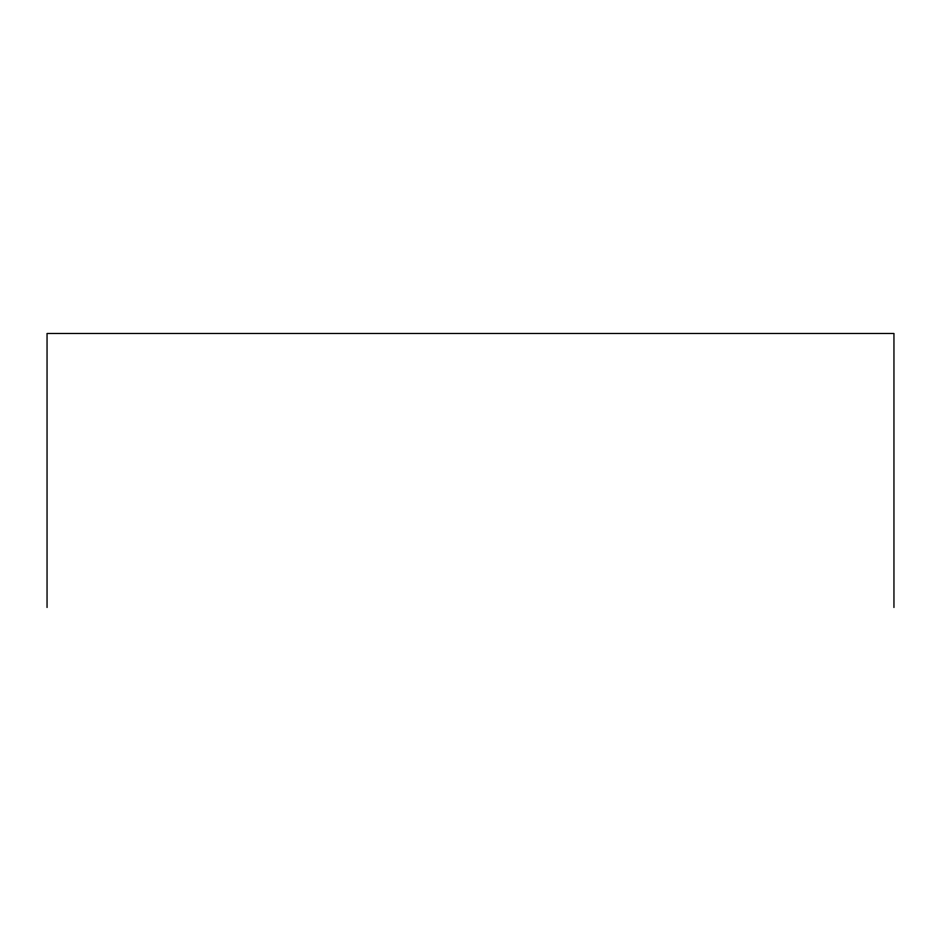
<?xml version="1.0" encoding="UTF-8"?>
<svg xmlns="http://www.w3.org/2000/svg" width="941" height="941" viewBox="0 0 941 941"><rect width="100%" height="100%" fill="white"/><g stroke="black" fill="none" stroke-linecap="round" stroke-linejoin="round"><path stroke-width="1.41" d="M893.95 607.521L893.95 333.479L47.05 333.479L47.05 607.521"/></g></svg>
